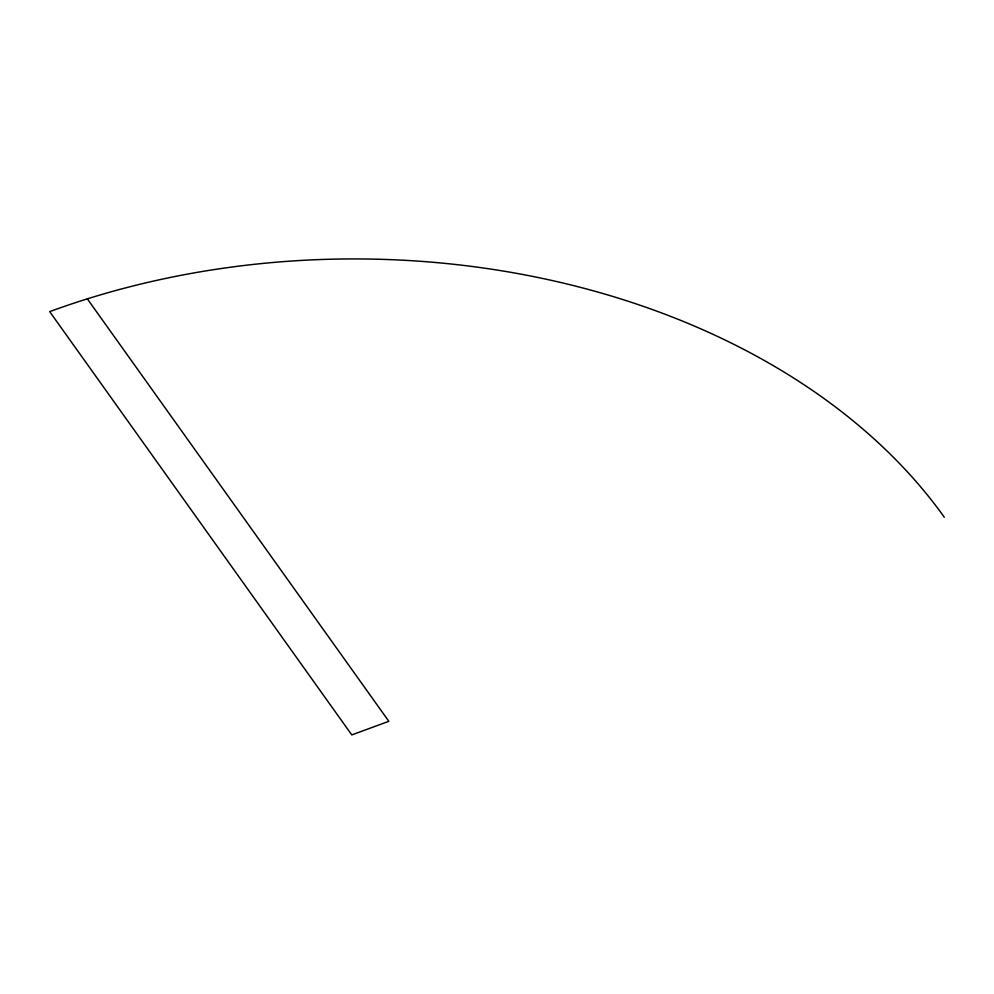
<?xml version="1.0" encoding="UTF-8"?>
<svg xmlns="http://www.w3.org/2000/svg" width="994" height="994" viewBox="0 0 994 994"><rect width="100%" height="100%" fill="white"/><g stroke="black" fill="none" stroke-linecap="round" stroke-linejoin="round"><path stroke-width="1.49" d="M87.323 298.846L388.828 721.309L351.789 734.914L49.7 311.631A665.085 475.989 -0.3 0 1 944.3 517.203"/></g></svg>
